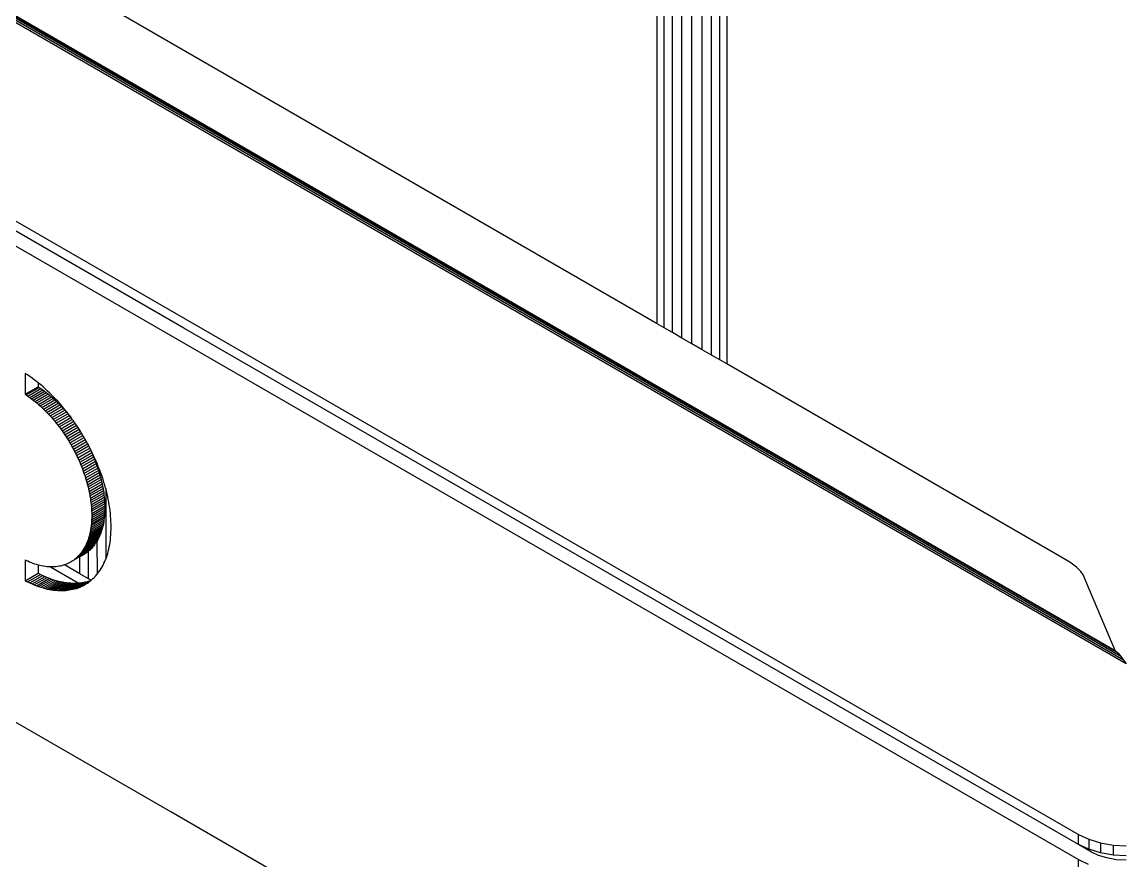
# Model space of a CAD drawing. Header units: millimetres. Extents: x 153 to 4750, y 92 to 3343.
# Drawn here: x 3139.8 to 3319.4, y 2852.3 to 2988.9 of the extents above; entities that cross this region are included whole.
import ezdxf

# ---------------------------------------------------------------- set-up
doc = ezdxf.new("R2010")
doc.units = ezdxf.units.MM

msp = doc.modelspace()

# ---------------------------------------------------------------- linework, layer by layer
for p, q in [((3245.73, 2938.37), (3245.73, 3089.09)), ((3247.27, 2937.48), (3247.27, 3089.37)), ((3248.9, 2936.53), (3248.9, 3089.47)), ((3250.54, 2935.58), (3250.54, 3089.37)), ((3252.08, 2934.7), (3252.08, 3089.09)), ((3243.25, 2939.8), (3243.25, 3088.12)), ((3244.37, 2939.15), (3244.37, 3088.66)), ((3253.44, 2933.91), (3253.44, 3088.66)), ((3254.56, 3088.12), (3254.56, 2933.27)), ((3319.62, 2884.41), (3064.37, 3031.78)), ((3319.17, 2885.05), (3065.52, 3031.5)), ((3318.73, 2885.63), (3066.65, 3031.16)), ((3318.27, 2886.14), (3067.78, 3030.76)), ((3068.89, 3030.31), (3317.79, 2886.6)), ((3016.27, 3027.29), (3311.84, 2856.64)), ((3166.17, 2939.11), (3016.27, 3025.65)), ((3016.27, 3023.2), (3164.05, 2937.88)), ((3243.25, 2939.8), (3153.45, 2991.64)), ((3244.37, 2939.15), (3243.25, 2939.8)), ((3164.05, 2937.88), (3311.84, 2852.56)), ((3311.84, 2855.01), (3166.17, 2939.11)), ((3245.73, 2938.37), (3244.37, 2939.15)), ((3247.27, 2937.48), (3245.73, 2938.37)), ((3248.9, 2936.53), (3247.27, 2937.48)), ((3250.54, 2935.58), (3248.9, 2936.53)), ((3252.08, 2934.7), (3250.54, 2935.58)), ((3253.44, 2933.91), (3252.08, 2934.7)), ((3164.05, 2860.31), (3036.77, 2933.8)), ((3254.56, 2933.27), (3253.44, 2933.91)), ((3309.13, 2901.76), (3254.56, 2933.27)), ((3140.33, 2931.71), (3140.33, 2928.32)), ((3140.7, 2931.47), (3140.33, 2931.71)), ((3141.07, 2931.22), (3140.7, 2931.47)), ((3141.44, 2930.96), (3141.07, 2931.22)), ((3141.8, 2930.69), (3141.44, 2930.96)), ((3142.16, 2930.42), (3141.8, 2930.69)), ((3140.33, 2928.32), (3142.45, 2929.55)), ((3140.47, 2928.23), (3142.6, 2929.45)), ((3140.77, 2928.03), (3142.89, 2929.25)), ((3141.06, 2927.82), (3143.19, 2929.05)), ((3142.45, 2930.19), (3142.16, 2930.42)), ((3142.45, 2930.19), (3142.45, 2929.55)), ((3142.52, 2930.13), (3142.45, 2930.19)), ((3142.45, 2929.55), (3142.6, 2929.45)), ((3142.88, 2929.84), (3142.52, 2930.13)), ((3142.6, 2929.45), (3142.89, 2929.25)), ((3143.23, 2929.54), (3142.88, 2929.84)), ((3142.89, 2929.25), (3143.19, 2929.05)), ((3143.19, 2929.05), (3143.48, 2928.83)), ((3143.58, 2929.23), (3143.23, 2929.54)), ((3143.93, 2928.91), (3143.58, 2929.23)), ((3144.27, 2928.58), (3143.93, 2928.91)), ((3140.33, 2928.32), (3140.47, 2928.23)), ((3140.47, 2928.23), (3140.77, 2928.03)), ((3140.77, 2928.03), (3141.06, 2927.82)), ((3141.06, 2927.82), (3141.35, 2927.61)), ((3141.35, 2927.61), (3143.48, 2928.83)), ((3141.35, 2927.61), (3141.64, 2927.39)), ((3141.64, 2927.39), (3143.76, 2928.61)), ((3141.64, 2927.39), (3141.93, 2927.16)), ((3141.93, 2927.16), (3144.05, 2928.38)), ((3141.93, 2927.16), (3142.21, 2926.93)), ((3142.21, 2926.93), (3144.33, 2928.15)), ((3142.49, 2926.68), (3144.62, 2927.91)), ((3142.77, 2926.44), (3144.89, 2927.66)), ((3143.05, 2926.18), (3145.17, 2927.41)), ((3143.32, 2925.92), (3145.44, 2927.15)), ((3143.48, 2928.83), (3143.76, 2928.61)), ((3143.76, 2928.61), (3144.05, 2928.38)), ((3144.05, 2928.38), (3144.33, 2928.15)), ((3144.62, 2928.24), (3144.27, 2928.58)), ((3144.33, 2928.15), (3144.62, 2927.91)), ((3144.96, 2927.9), (3144.62, 2928.24)), ((3144.62, 2927.91), (3144.89, 2927.66)), ((3144.89, 2927.66), (3145.17, 2927.41)), ((3145.29, 2927.54), (3144.96, 2927.9)), ((3145.17, 2927.41), (3145.44, 2927.15)), ((3145.62, 2927.18), (3145.29, 2927.54)), ((3145.44, 2927.15), (3145.72, 2926.88)), ((3145.95, 2926.81), (3145.62, 2927.18)), ((3142.21, 2926.93), (3142.49, 2926.68)), ((3142.49, 2926.68), (3142.77, 2926.44)), ((3142.77, 2926.44), (3143.05, 2926.18)), ((3143.05, 2926.18), (3143.32, 2925.92)), ((3143.32, 2925.92), (3143.59, 2925.65)), ((3143.59, 2925.65), (3145.72, 2926.88)), ((3143.59, 2925.65), (3143.86, 2925.38)), ((3143.86, 2925.38), (3145.98, 2926.6)), ((3143.86, 2925.38), (3144.13, 2925.09)), ((3144.13, 2925.09), (3146.25, 2926.32)), ((3144.39, 2924.81), (3146.51, 2926.03)), ((3144.65, 2924.52), (3146.77, 2925.74)), ((3144.9, 2924.22), (3147.03, 2925.45)), ((3145.72, 2926.88), (3145.98, 2926.6)), ((3146.27, 2926.44), (3145.95, 2926.81)), ((3145.98, 2926.6), (3146.25, 2926.32)), ((3146.25, 2926.32), (3146.51, 2926.03)), ((3146.59, 2926.07), (3146.27, 2926.44)), ((3146.51, 2926.03), (3146.77, 2925.74)), ((3146.9, 2925.69), (3146.59, 2926.07)), ((3146.77, 2925.74), (3147.03, 2925.45)), ((3147.21, 2925.3), (3146.9, 2925.69)), ((3147.03, 2925.45), (3147.27, 2925.15)), ((3147.51, 2924.91), (3147.21, 2925.3)), ((3144.13, 2925.09), (3144.39, 2924.81)), ((3144.39, 2924.81), (3144.65, 2924.52)), ((3144.65, 2924.52), (3144.9, 2924.22)), ((3144.9, 2924.22), (3145.15, 2923.92)), ((3145.15, 2923.92), (3147.27, 2925.15)), ((3145.15, 2923.92), (3145.4, 2923.62)), ((3145.4, 2923.62), (3147.52, 2924.85)), ((3145.4, 2923.62), (3145.64, 2923.32)), ((3145.64, 2923.32), (3147.76, 2924.54)), ((3145.88, 2923.01), (3148, 2924.23)), ((3146.11, 2922.7), (3148.23, 2923.92)), ((3146.34, 2922.38), (3148.46, 2923.6)), ((3147.27, 2925.15), (3147.52, 2924.85)), ((3147.76, 2924.54), (3147.51, 2924.91)), ((3147.52, 2924.85), (3147.76, 2924.54)), ((3147.8, 2924.52), (3147.76, 2924.54)), ((3148, 2924.23), (3147.8, 2924.52)), ((3148.1, 2924.12), (3148, 2924.23)), ((3148.23, 2923.92), (3148.1, 2924.12)), ((3148.38, 2923.72), (3148.23, 2923.92)), ((3148.46, 2923.6), (3148.38, 2923.72)), ((3148.46, 2923.6), (3148.54, 2923.49)), ((3148.66, 2923.31), (3148.54, 2923.49)), ((3145.64, 2923.32), (3145.88, 2923.01)), ((3145.88, 2923.01), (3146.11, 2922.7)), ((3146.11, 2922.7), (3146.34, 2922.38)), ((3146.34, 2922.38), (3146.56, 2922.06)), ((3146.56, 2922.06), (3148.68, 2923.28)), ((3146.56, 2922.06), (3146.78, 2921.74)), ((3146.78, 2921.74), (3148.89, 2922.96)), ((3146.78, 2921.74), (3146.99, 2921.41)), ((3146.99, 2921.41), (3149.11, 2922.63)), ((3147.2, 2921.08), (3149.31, 2922.3)), ((3147.41, 2920.75), (3149.52, 2921.97)), ((3148.68, 2923.28), (3148.66, 2923.31)), ((3148.89, 2922.96), (3148.68, 2923.28)), ((3148.94, 2922.9), (3148.89, 2922.96)), ((3149.11, 2922.63), (3148.94, 2922.9)), ((3149.2, 2922.48), (3149.11, 2922.63)), ((3149.31, 2922.3), (3149.2, 2922.48)), ((3149.47, 2922.06), (3149.31, 2922.3)), ((3149.52, 2921.97), (3149.47, 2922.06)), ((3149.73, 2921.63), (3149.52, 2921.97)), ((3146.99, 2921.41), (3147.2, 2921.08)), ((3147.2, 2921.08), (3147.41, 2920.75)), ((3147.41, 2920.75), (3147.61, 2920.41)), ((3147.61, 2920.41), (3149.73, 2921.63)), ((3147.61, 2920.41), (3147.81, 2920.07)), ((3147.81, 2920.07), (3149.92, 2921.29)), ((3147.81, 2920.07), (3148, 2919.73)), ((3148, 2919.73), (3150.12, 2920.95)), ((3148.18, 2919.38), (3150.31, 2920.61)), ((3148.37, 2919.03), (3150.49, 2920.26)), ((3148.54, 2918.68), (3150.66, 2919.91)), ((3149.92, 2921.29), (3149.73, 2921.63)), ((3149.98, 2921.2), (3149.92, 2921.29)), ((3150.02, 2921.13), (3149.98, 2921.2)), ((3150.02, 2921.13), (3150.12, 2920.95)), ((3150.12, 2920.95), (3150.23, 2920.76)), ((3150.31, 2920.61), (3150.23, 2920.76)), ((3150.47, 2920.32), (3150.31, 2920.61)), ((3150.49, 2920.26), (3150.47, 2920.32)), ((3150.49, 2920.26), (3150.62, 2920.05)), ((3150.62, 2920), (3150.62, 2920.05)), ((3150.62, 2920), (3150.66, 2919.91)), ((3150.66, 2919.91), (3150.7, 2919.88)), ((3148, 2919.73), (3148.18, 2919.38)), ((3148.18, 2919.38), (3148.37, 2919.03)), ((3148.37, 2919.03), (3148.54, 2918.68)), ((3148.54, 2918.68), (3148.71, 2918.33)), ((3148.71, 2918.33), (3150.84, 2919.56)), ((3148.71, 2918.33), (3148.88, 2917.98)), ((3148.88, 2917.98), (3151, 2919.2)), ((3149.04, 2917.62), (3151.16, 2918.85)), ((3149.2, 2917.27), (3151.32, 2918.49)), ((3149.35, 2916.91), (3151.47, 2918.13)), ((3150.93, 2919.44), (3150.7, 2919.88)), ((3150.7, 2919.88), (3150.84, 2919.56)), ((3150.84, 2919.56), (3151, 2919.2)), ((3151.15, 2919), (3150.93, 2919.44)), ((3151, 2919.2), (3151.16, 2918.85)), ((3151.37, 2918.55), (3151.15, 2919)), ((3151.16, 2918.85), (3151.32, 2918.49)), ((3151.32, 2918.49), (3151.47, 2918.13)), ((3151.58, 2918.1), (3151.37, 2918.55)), ((3151.47, 2918.13), (3151.62, 2917.77)), ((3151.78, 2917.65), (3151.58, 2918.1)), ((3148.88, 2917.98), (3149.04, 2917.62)), ((3149.04, 2917.62), (3149.2, 2917.27)), ((3149.2, 2917.27), (3149.35, 2916.91)), ((3149.35, 2916.91), (3149.49, 2916.55)), ((3149.49, 2916.55), (3151.62, 2917.77)), ((3149.49, 2916.55), (3149.64, 2916.19)), ((3149.64, 2916.19), (3151.76, 2917.41)), ((3149.77, 2915.82), (3151.89, 2917.05)), ((3149.9, 2915.45), (3152.03, 2916.65)), ((3150.03, 2915.08), (3152.15, 2916.31)), ((3151.62, 2917.77), (3151.76, 2917.41)), ((3151.76, 2917.41), (3151.89, 2917.05)), ((3151.97, 2917.2), (3151.78, 2917.65)), ((3151.89, 2917.05), (3152.02, 2916.68)), ((3152.03, 2917.06), (3151.97, 2917.2)), ((3152.03, 2917.06), (3152.02, 2916.68)), ((3152.02, 2916.68), (3152.03, 2916.65)), ((3152.16, 2916.75), (3152.03, 2917.06)), ((3152.03, 2916.65), (3152.15, 2916.31)), ((3152.15, 2916.31), (3152.27, 2915.94)), ((3152.34, 2916.29), (3152.16, 2916.75)), ((3149.64, 2916.19), (3149.77, 2915.82)), ((3149.77, 2915.82), (3149.9, 2915.45)), ((3149.9, 2915.45), (3150.03, 2915.08)), ((3150.03, 2915.08), (3150.15, 2914.71)), ((3150.15, 2914.71), (3152.27, 2915.94)), ((3150.15, 2914.71), (3150.26, 2914.34)), ((3150.26, 2914.34), (3152.38, 2915.57)), ((3150.37, 2913.97), (3152.49, 2915.19)), ((3150.47, 2913.6), (3152.59, 2914.82)), ((3152.27, 2915.94), (3152.38, 2915.57)), ((3152.52, 2915.83), (3152.34, 2916.29)), ((3152.38, 2915.57), (3152.49, 2915.19)), ((3152.49, 2915.19), (3152.59, 2914.82)), ((3152.68, 2915.37), (3152.52, 2915.83)), ((3152.59, 2914.82), (3152.69, 2914.45)), ((3152.85, 2914.91), (3152.68, 2915.37)), ((3153, 2914.44), (3152.85, 2914.91)), ((3150.26, 2914.34), (3150.37, 2913.97)), ((3150.37, 2913.97), (3150.47, 2913.6)), ((3150.47, 2913.6), (3150.57, 2913.23)), ((3150.57, 2913.23), (3152.69, 2914.45)), ((3150.57, 2913.23), (3150.66, 2912.86)), ((3150.66, 2912.86), (3152.78, 2914.09)), ((3150.66, 2912.86), (3150.74, 2912.49)), ((3150.74, 2912.49), (3152.86, 2913.72)), ((3150.81, 2912.13), (3152.93, 2913.35)), ((3150.88, 2911.77), (3153, 2912.99)), ((3152.69, 2914.45), (3152.78, 2914.09)), ((3152.78, 2914.09), (3152.86, 2913.72)), ((3152.86, 2913.72), (3152.93, 2913.35)), ((3152.93, 2913.35), (3153, 2912.99)), ((3153.15, 2913.97), (3153, 2914.44)), ((3153, 2912.99), (3153.06, 2912.63)), ((3153.29, 2913.51), (3153.15, 2913.97)), ((3153.42, 2913.04), (3153.29, 2913.51)), ((3153.45, 2912.96), (3153.42, 2913.04)), ((3153.45, 2912.96), (3153.45, 2901.48)), ((3153.55, 2912.58), (3153.45, 2912.96)), ((3150.74, 2912.49), (3150.81, 2912.13)), ((3150.81, 2912.13), (3150.88, 2911.77)), ((3150.88, 2911.77), (3150.94, 2911.41)), ((3150.94, 2911.41), (3153.06, 2912.63)), ((3150.94, 2911.41), (3150.99, 2911.05)), ((3150.99, 2911.05), (3153.11, 2912.27)), ((3150.99, 2911.05), (3151.04, 2910.69)), ((3151.04, 2910.69), (3153.16, 2911.91)), ((3151.07, 2910.33), (3153.2, 2911.56)), ((3151.11, 2909.98), (3153.23, 2911.2)), ((3153.06, 2912.63), (3153.11, 2912.27)), ((3153.11, 2912.27), (3153.16, 2911.91)), ((3153.16, 2911.91), (3153.2, 2911.56)), ((3153.2, 2911.56), (3153.23, 2911.2)), ((3153.23, 2911.2), (3153.25, 2910.85)), ((3153.66, 2912.11), (3153.55, 2912.58)), ((3153.76, 2911.65), (3153.66, 2912.11)), ((3153.86, 2911.2), (3153.76, 2911.65)), ((3153.95, 2910.74), (3153.86, 2911.2)), ((3151.04, 2910.69), (3151.07, 2910.33)), ((3151.07, 2910.33), (3151.11, 2909.98)), ((3151.11, 2909.98), (3151.13, 2909.63)), ((3151.13, 2909.63), (3153.25, 2910.85)), ((3151.13, 2909.63), (3151.15, 2909.28)), ((3151.15, 2909.28), (3153.27, 2910.5)), ((3151.15, 2909.28), (3151.16, 2908.93)), ((3151.15, 2907.9), (3153.27, 2909.13)), ((3151.16, 2908.93), (3153.28, 2910.15)), ((3151.16, 2908.58), (3153.28, 2909.81)), ((3151.16, 2908.24), (3153.28, 2909.46)), ((3153.25, 2910.85), (3153.27, 2910.5)), ((3153.27, 2909.13), (3153.25, 2908.8)), ((3153.27, 2910.5), (3153.28, 2910.15)), ((3153.28, 2909.46), (3153.27, 2909.13)), ((3153.28, 2910.15), (3153.28, 2909.81)), ((3153.28, 2909.81), (3153.28, 2909.46)), ((3154.02, 2910.29), (3153.95, 2910.74)), ((3154.09, 2909.83), (3154.02, 2910.29)), ((3154.15, 2909.38), (3154.09, 2909.83)), ((3154.2, 2908.93), (3154.15, 2909.38)), ((3150.99, 2906.32), (3153.11, 2907.54)), ((3151.04, 2906.62), (3153.16, 2907.84)), ((3151.07, 2906.93), (3153.2, 2908.15)), ((3151.11, 2907.25), (3153.23, 2908.47)), ((3151.13, 2907.57), (3151.11, 2907.25)), ((3151.13, 2907.57), (3153.25, 2908.8)), ((3151.15, 2907.9), (3151.13, 2907.57)), ((3151.16, 2908.24), (3151.15, 2907.9)), ((3151.16, 2908.93), (3151.16, 2908.58)), ((3151.16, 2908.58), (3151.16, 2908.24)), ((3153.11, 2907.54), (3153.06, 2907.24)), ((3153.16, 2907.84), (3153.11, 2907.54)), ((3153.2, 2908.15), (3153.16, 2907.84)), ((3153.23, 2908.47), (3153.2, 2908.15)), ((3153.25, 2908.8), (3153.23, 2908.47)), ((3154.24, 2908.49), (3154.2, 2908.93)), ((3154.27, 2908.04), (3154.24, 2908.49)), ((3154.3, 2907.6), (3154.27, 2908.04)), ((3154.31, 2907.16), (3154.3, 2907.6)), ((3150.47, 2904.38), (3152.59, 2905.6)), ((3150.57, 2904.63), (3152.69, 2905.86)), ((3150.66, 2904.9), (3152.78, 2906.12)), ((3150.74, 2905.17), (3152.86, 2906.39)), ((3150.81, 2905.44), (3152.93, 2906.67)), ((3150.88, 2905.73), (3150.81, 2905.44)), ((3150.88, 2905.73), (3153, 2906.95)), ((3150.94, 2906.02), (3150.88, 2905.73)), ((3150.94, 2906.02), (3153.06, 2907.24)), ((3150.99, 2906.32), (3150.94, 2906.02)), ((3151.04, 2906.62), (3150.99, 2906.32)), ((3151.07, 2906.93), (3151.04, 2906.62)), ((3151.11, 2907.25), (3151.07, 2906.93)), ((3152.59, 2905.6), (3152.49, 2905.35)), ((3152.69, 2905.86), (3152.59, 2905.6)), ((3152.78, 2906.12), (3152.69, 2905.86)), ((3152.86, 2906.39), (3152.78, 2906.12)), ((3152.93, 2906.67), (3152.86, 2906.39)), ((3153, 2906.95), (3152.93, 2906.67)), ((3153.06, 2907.24), (3153, 2906.95)), ((3154.27, 2905.44), (3154.3, 2905.86)), ((3154.3, 2905.86), (3154.31, 2906.28)), ((3154.31, 2906.72), (3154.31, 2907.16)), ((3154.31, 2906.28), (3154.31, 2906.72)), ((3149.49, 2902.58), (3151.61, 2903.8)), ((3149.63, 2902.77), (3151.75, 2904)), ((3149.77, 2902.98), (3151.89, 2904.2)), ((3149.9, 2903.19), (3152.02, 2904.42)), ((3150.03, 2903.41), (3152.15, 2904.64)), ((3150.15, 2903.64), (3152.27, 2904.87)), ((3150.26, 2903.88), (3150.15, 2903.64)), ((3150.26, 2903.88), (3152.38, 2905.11)), ((3150.37, 2904.12), (3150.26, 2903.88)), ((3150.37, 2904.12), (3152.49, 2905.35)), ((3150.47, 2904.38), (3150.37, 2904.12)), ((3150.57, 2904.63), (3150.47, 2904.38)), ((3150.66, 2904.9), (3150.57, 2904.63)), ((3150.74, 2905.17), (3150.66, 2904.9)), ((3150.81, 2905.44), (3150.74, 2905.17)), ((3151.61, 2903.8), (3151.47, 2903.61)), ((3151.75, 2904), (3151.61, 2903.8)), ((3151.89, 2904.2), (3151.75, 2904)), ((3152.02, 2904.42), (3151.89, 2904.2)), ((3152.15, 2904.64), (3152.02, 2904.42)), ((3152.02, 2904.42), (3152.03, 2899.02)), ((3152.27, 2904.87), (3152.15, 2904.64)), ((3152.38, 2905.11), (3152.27, 2904.87)), ((3152.49, 2905.35), (3152.38, 2905.11)), ((3154.02, 2903.49), (3154.09, 2903.86)), ((3154.09, 2903.86), (3154.15, 2904.24)), ((3154.15, 2904.24), (3154.2, 2904.63)), ((3154.2, 2904.63), (3154.24, 2905.03)), ((3154.24, 2905.03), (3154.27, 2905.44)), ((3148.53, 2901.55), (3150.62, 2902.75)), ((3148.71, 2901.7), (3150.83, 2902.93)), ((3148.87, 2901.86), (3150.99, 2903.09)), ((3149.04, 2902.03), (3148.87, 2901.86)), ((3149.04, 2902.03), (3151.16, 2903.25)), ((3149.19, 2902.2), (3149.04, 2902.03)), ((3149.19, 2902.2), (3151.31, 2903.43)), ((3149.35, 2902.38), (3149.19, 2902.2)), ((3149.3, 2901.93), (3149.2, 2901.89)), ((3149.51, 2902.03), (3149.3, 2901.93)), ((3149.35, 2902.38), (3151.47, 2903.61)), ((3149.49, 2902.58), (3149.35, 2902.38)), ((3149.63, 2902.77), (3149.49, 2902.58)), ((3149.51, 2902.03), (3149.71, 2902.13)), ((3149.77, 2902.98), (3149.63, 2902.77)), ((3149.91, 2902.25), (3149.71, 2902.13)), ((3149.9, 2903.19), (3149.77, 2902.98)), ((3150.03, 2903.41), (3149.9, 2903.19)), ((3150.1, 2902.37), (3149.91, 2902.25)), ((3150.15, 2903.64), (3150.03, 2903.41)), ((3150.29, 2902.49), (3150.1, 2902.37)), ((3150.47, 2902.63), (3150.29, 2902.49)), ((3150.62, 2902.75), (3150.47, 2902.63)), ((3150.65, 2902.77), (3150.62, 2902.75)), ((3150.62, 2898.28), (3150.62, 2902.75)), ((3150.83, 2902.93), (3150.65, 2902.77)), ((3150.99, 2903.09), (3150.83, 2902.93)), ((3151.16, 2903.25), (3150.99, 2903.09)), ((3151.31, 2903.43), (3151.16, 2903.25)), ((3151.47, 2903.61), (3151.31, 2903.43)), ((3153.55, 2901.75), (3153.66, 2902.08)), ((3153.66, 2902.08), (3153.76, 2902.42)), ((3153.76, 2902.42), (3153.86, 2902.76)), ((3153.86, 2902.76), (3153.95, 2903.12)), ((3153.95, 2903.12), (3154.02, 2903.49)), ((3140.46, 2901.28), (3140.33, 2901.35)), ((3140.33, 2901.35), (3140.33, 2897.96)), ((3140.75, 2901.14), (3140.46, 2901.28)), ((3141.04, 2901.01), (3140.75, 2901.14)), ((3141.33, 2900.89), (3141.04, 2901.01)), ((3141.62, 2900.78), (3141.33, 2900.89)), ((3141.9, 2900.68), (3141.62, 2900.78)), ((3142.18, 2900.59), (3141.9, 2900.68)), ((3142.46, 2900.51), (3142.18, 2900.59)), ((3142.46, 2900.51), (3142.45, 2899.19)), ((3142.74, 2900.44), (3142.46, 2900.51)), ((3143.01, 2900.38), (3142.74, 2900.44)), ((3143.29, 2900.33), (3143.01, 2900.38)), ((3143.56, 2900.29), (3143.29, 2900.33)), ((3143.83, 2900.25), (3143.56, 2900.29)), ((3144.09, 2900.23), (3143.83, 2900.25)), ((3144.35, 2900.22), (3144.09, 2900.23)), ((3144.44, 2900.22), (3144.35, 2900.22)), ((3144.44, 2900.22), (3148.95, 2897.61)), ((3144.61, 2900.21), (3144.44, 2900.22)), ((3144.87, 2900.22), (3144.61, 2900.21)), ((3145.12, 2900.23), (3144.87, 2900.22)), ((3145.36, 2900.25), (3145.12, 2900.23)), ((3145.6, 2900.28), (3145.36, 2900.25)), ((3145.84, 2900.31), (3145.6, 2900.28)), ((3146.07, 2900.36), (3145.84, 2900.31)), ((3146.3, 2900.41), (3146.07, 2900.36)), ((3146.53, 2900.47), (3146.3, 2900.41)), ((3146.72, 2900.53), (3146.53, 2900.47)), ((3146.75, 2900.54), (3146.72, 2900.53)), ((3149.2, 2899.1), (3146.72, 2900.53)), ((3146.96, 2900.62), (3146.75, 2900.54)), ((3147.18, 2900.71), (3146.96, 2900.62)), ((3147.38, 2900.81), (3147.18, 2900.71)), ((3147.59, 2900.91), (3147.38, 2900.81)), ((3147.79, 2901.02), (3147.59, 2900.91)), ((3147.98, 2901.14), (3147.79, 2901.02)), ((3148.17, 2901.27), (3147.98, 2901.14)), ((3148.35, 2901.41), (3148.17, 2901.27)), ((3148.35, 2901.41), (3149.2, 2901.89)), ((3148.53, 2901.55), (3148.35, 2901.41)), ((3148.71, 2901.7), (3148.53, 2901.55)), ((3148.87, 2901.86), (3148.71, 2901.7)), ((3149.2, 2899.1), (3149.2, 2901.89)), ((3152.68, 2899.95), (3152.85, 2900.22)), ((3152.85, 2900.22), (3153, 2900.51)), ((3153, 2900.51), (3153.15, 2900.81)), ((3153.15, 2900.81), (3153.29, 2901.11)), ((3153.29, 2901.11), (3153.42, 2901.42)), ((3153.42, 2901.42), (3153.45, 2901.48)), ((3153.45, 2901.48), (3153.55, 2901.75)), ((3310.43, 2900.96), (3309.13, 2901.76)), ((3311.48, 2900.18), (3310.43, 2900.96)), ((3312.21, 2899.49), (3311.48, 2900.18)), ((3140.33, 2897.96), (3142.45, 2899.19)), ((3140.7, 2897.78), (3142.82, 2899)), ((3141.07, 2897.6), (3143.19, 2898.82)), ((3141.44, 2897.43), (3143.56, 2898.66)), ((3141.8, 2897.28), (3143.92, 2898.5)), ((3142.16, 2897.14), (3144.28, 2898.36)), ((3142.45, 2899.19), (3142.82, 2899)), ((3142.82, 2899), (3143.19, 2898.82)), ((3143.19, 2898.82), (3143.56, 2898.66)), ((3143.56, 2898.66), (3143.92, 2898.5)), ((3143.92, 2898.5), (3144.28, 2898.36)), ((3144.28, 2898.36), (3144.64, 2898.23)), ((3150.62, 2898.28), (3149.2, 2899.1)), ((3151.37, 2898.3), (3151.58, 2898.51)), ((3151.58, 2898.51), (3151.78, 2898.72)), ((3151.78, 2898.72), (3151.97, 2898.95)), ((3151.97, 2898.95), (3152.03, 2899.02)), ((3152.03, 2899.02), (3152.16, 2899.18)), ((3152.16, 2899.18), (3152.34, 2899.43)), ((3152.34, 2899.43), (3152.52, 2899.68)), ((3152.52, 2899.68), (3152.68, 2899.95)), ((3312.61, 2898.9), (3312.21, 2899.49)), ((3317.79, 2886.6), (3312.61, 2898.9)), ((3140.33, 2897.96), (3140.7, 2897.78)), ((3140.7, 2897.78), (3141.07, 2897.6)), ((3141.07, 2897.6), (3141.44, 2897.43)), ((3141.44, 2897.43), (3141.8, 2897.28)), ((3141.8, 2897.28), (3142.16, 2897.14)), ((3142.16, 2897.14), (3142.52, 2897.01)), ((3142.52, 2897.01), (3144.64, 2898.23)), ((3142.52, 2897.01), (3142.88, 2896.89)), ((3142.88, 2896.89), (3145, 2898.11)), ((3142.88, 2896.89), (3143.23, 2896.78)), ((3143.23, 2896.78), (3145.35, 2898.01)), ((3143.23, 2896.78), (3143.58, 2896.69)), ((3143.58, 2896.69), (3145.7, 2897.91)), ((3143.58, 2896.69), (3143.93, 2896.61)), ((3143.93, 2896.61), (3146.05, 2897.83)), ((3143.93, 2896.61), (3144.27, 2896.54)), ((3144.27, 2896.54), (3146.39, 2897.76)), ((3144.62, 2896.48), (3146.74, 2897.7)), ((3144.64, 2898.23), (3145, 2898.11)), ((3144.96, 2896.43), (3147.08, 2897.66)), ((3145, 2898.11), (3145.35, 2898.01)), ((3145.29, 2896.4), (3147.41, 2897.62)), ((3145.35, 2898.01), (3145.7, 2897.91)), ((3145.62, 2896.37), (3147.75, 2897.6)), ((3145.7, 2897.91), (3146.05, 2897.83)), ((3145.95, 2896.36), (3148.07, 2897.59)), ((3146.05, 2897.83), (3146.39, 2897.76)), ((3146.27, 2896.36), (3148.39, 2897.58)), ((3146.39, 2897.76), (3146.74, 2897.7)), ((3146.59, 2896.37), (3148.71, 2897.59)), ((3146.74, 2897.7), (3147.08, 2897.66)), ((3146.9, 2896.39), (3149.02, 2897.61)), ((3147.08, 2897.66), (3147.41, 2897.62)), ((3147.21, 2896.42), (3149.33, 2897.64)), ((3147.41, 2897.62), (3147.75, 2897.6)), ((3147.51, 2896.46), (3149.63, 2897.68)), ((3147.75, 2897.6), (3148.07, 2897.59)), ((3147.8, 2896.51), (3149.93, 2897.73)), ((3147.8, 2896.51), (3148.1, 2896.57)), ((3148.07, 2897.59), (3148.39, 2897.58)), ((3148.1, 2896.57), (3150.22, 2897.79)), ((3148.1, 2896.57), (3148.38, 2896.64)), ((3148.38, 2896.64), (3150.5, 2897.86)), ((3148.38, 2896.64), (3148.66, 2896.72)), ((3148.39, 2897.58), (3148.71, 2897.59)), ((3148.66, 2896.72), (3150.78, 2897.94)), ((3148.66, 2896.72), (3148.94, 2896.81)), ((3148.71, 2897.59), (3148.95, 2897.61)), ((3148.94, 2896.81), (3151.06, 2898.04)), ((3148.94, 2896.81), (3149.2, 2896.91)), ((3148.95, 2897.61), (3149.02, 2897.61)), ((3149.02, 2897.61), (3149.33, 2897.64)), ((3149.2, 2896.91), (3150.87, 2897.87)), ((3149.2, 2896.91), (3149.47, 2897.03)), ((3149.33, 2897.64), (3149.63, 2897.68)), ((3149.47, 2897.03), (3149.73, 2897.15)), ((3149.63, 2897.68), (3149.93, 2897.73)), ((3149.73, 2897.15), (3149.98, 2897.29)), ((3149.93, 2897.73), (3150.22, 2897.79)), ((3149.98, 2897.29), (3150.23, 2897.43)), ((3150.22, 2897.79), (3150.5, 2897.86)), ((3150.23, 2897.43), (3150.47, 2897.58)), ((3150.47, 2897.58), (3150.7, 2897.75)), ((3150.5, 2897.86), (3150.78, 2897.94)), ((3151.06, 2898.04), (3150.62, 2898.28)), ((3150.7, 2897.75), (3150.87, 2897.87)), ((3150.78, 2897.94), (3151.06, 2898.04)), ((3150.87, 2897.87), (3150.93, 2897.92)), ((3150.93, 2897.92), (3151.06, 2898.04)), ((3151.06, 2898.04), (3151.15, 2898.11)), ((3151.15, 2898.11), (3151.37, 2898.3)), ((3144.27, 2896.54), (3144.62, 2896.48)), ((3144.62, 2896.48), (3144.96, 2896.43)), ((3144.96, 2896.43), (3145.29, 2896.4)), ((3145.29, 2896.4), (3145.62, 2896.37)), ((3145.62, 2896.37), (3145.95, 2896.36)), ((3145.95, 2896.36), (3146.27, 2896.36)), ((3146.27, 2896.36), (3146.59, 2896.37)), ((3146.59, 2896.37), (3146.9, 2896.39)), ((3146.9, 2896.39), (3147.21, 2896.42)), ((3147.21, 2896.42), (3147.51, 2896.46)), ((3147.51, 2896.46), (3147.8, 2896.51)), ((3317.79, 2886.6), (3318.27, 2886.14)), ((3318.27, 2886.14), (3318.73, 2885.63)), ((3318.73, 2885.63), (3319.17, 2885.05)), ((3319.17, 2885.05), (3319.62, 2884.41)), ((3311.84, 2774.99), (3164.05, 2860.31)), ((3311.84, 2856.64), (3313.49, 2855.86)), ((3311.84, 2855.01), (3311.84, 2856.64)), ((3313.49, 2855.86), (3315.41, 2855.26)), ((3313.49, 2855.86), (3313.49, 2854.22)), ((3315.41, 2855.26), (3317.49, 2854.9)), ((3315.41, 2855.26), (3315.41, 2853.63)), ((3313.96, 2853.78), (3311.84, 2855.01)), ((3313.49, 2854.22), (3311.84, 2855.01)), ((3315.41, 2853.63), (3313.49, 2854.22)), ((3315.08, 2853.24), (3313.96, 2853.78)), ((3317.49, 2853.27), (3315.41, 2853.63)), ((3317.49, 2854.9), (3319.62, 2854.78)), ((3317.49, 2854.9), (3317.49, 2853.27)), ((3311.84, 2774.99), (3311.84, 2852.56)), ((3311.84, 2852.56), (3313.38, 2851.82)), ((3316.44, 2852.81), (3315.08, 2853.24)), ((3317.98, 2852.53), (3316.44, 2852.81)), ((3319.62, 2853.15), (3317.49, 2853.27)), ((3319.62, 2852.43), (3317.98, 2852.53))]:
    msp.add_line(p, q)

doc.saveas('drawing.dxf')
